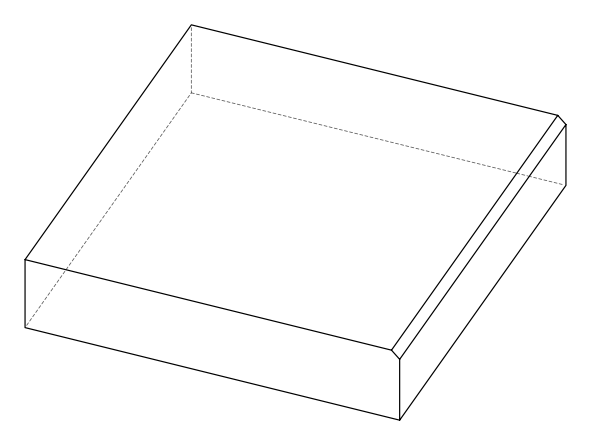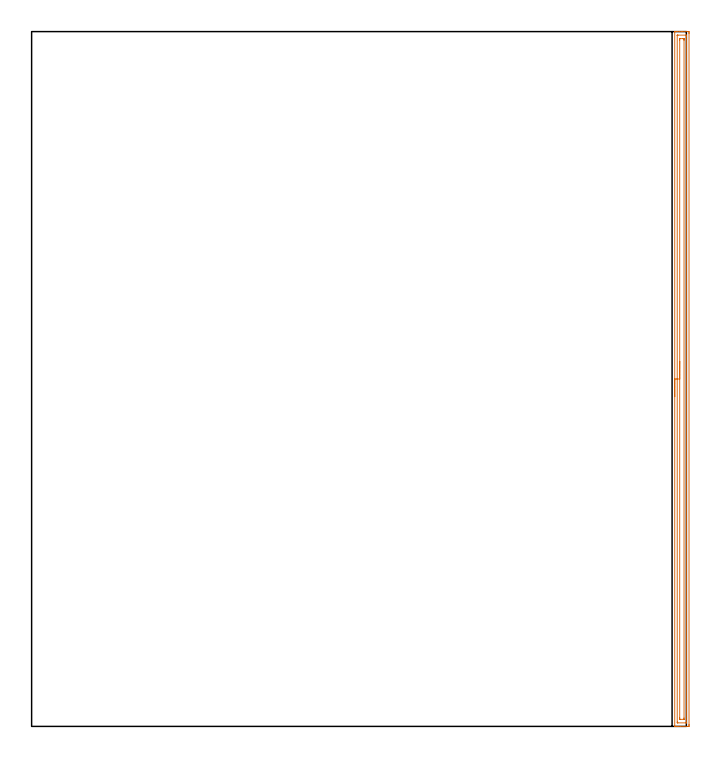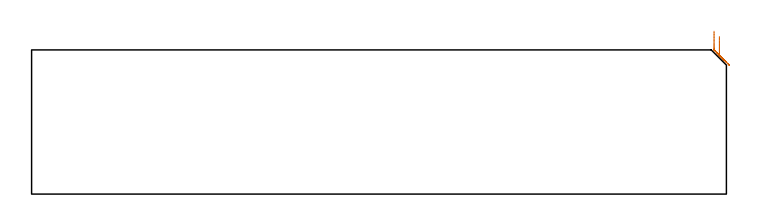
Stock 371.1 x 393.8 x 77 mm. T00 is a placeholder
(PLAN: 1 operations, 0 tool changes, 9.7 min)
(1 AREA_MILL | FG_CHAMFER_SURFACE | UGT0205_001 | 9.67 min | 12919 mm3)
(TOOL UGT0205_001 | Chamfer Mill 20 x 3 x 45 deg. | D20 FL50 Z2)
(OP 1 AREA_MILL)
G17 G21 G94 G90
T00 M6
G54
G17 G0 G90 X364.5 Y186.9 S1061 M3
G43 Z87. H0
G94 G1 Y186.938 Z86.128 F250.
Y187.052 Z85.263
Y187.241 Z84.412
Y187.503 Z83.58
Y187.837 Z82.774
Y188.24 Z82.
Y188.709 Z81.264
Y189.24 Z80.572
Y189.829 Z79.929
Y190.472 Z79.34
Y191.164 Z78.808
Y191.9 Z78.34
Y192.674 Z77.937
Y193.48 Z77.603
Y194.312 Z77.341
Y195.164 Z77.152
Y196.028 Z77.038
Y196.9 Z77.
Y393.618
X364.503 Y393.79 Z76.988
X364.526 Y393.793 Z76.966
X364.915 Y393.8 Z76.585
X365.171 Z76.329
X365.894 Z75.602
X367.14 Z74.357
X368.548 Z72.948
X371.83 Z69.667
X372.092 Y393.797 Z69.405
X372.592 Y393.791 Z68.906
X372.595 Y393.678 Z68.903
X372.599 Y393.171 Z68.901
X372.6 Y392.658 Z68.9
Y1.011
X372.599 Y0.63 Z68.901
X372.595 Y0.122 Z68.903
X372.592 Y0.009 Z68.906
X372.092 Y0. Z69.405
X367.664 Z73.83
X366.255 Z75.242
X365.894 Z75.602
X365.171 Z76.329
X364.915 Z76.585
X364.527 Z76.964
X364.503 Y0.009 Z76.988
X364.5 Y0.182 Z77.
Y196.9
X365.914 Z75.586
Y391.6
X365.915 Y391.71 Z75.585
X365.918 Y391.763 Z75.582
X365.92 Y391.783 Z75.58
X365.952 Y391.79 Z75.548
X366.366 Y391.799 Z75.134
X370.793 Z70.707
X371.053 Y391.795 Z70.447
X371.172 Y391.79 Z70.328
X371.185 Y391.404 Z70.315
X371.186 Y391.382 Z70.314
Y2.2
X371.185 Y2.09 Z70.315
X371.182 Y2.037 Z70.318
X371.18 Y2.017 Z70.32
X371.148 Y2.01 Z70.352
X370.733 Y2.001 Z70.767
X366.307 Z75.193
X366.047 Y2.005 Z75.453
X365.928 Y2.01 Z75.572
X365.915 Y2.396 Z75.585
X365.914 Y2.418 Z75.586
Y196.9
X367.328 Z74.172
X367.329 Y389.039 Z74.171
X367.332 Y389.594 Z74.168
X367.335 Y389.761 Z74.165
X367.343 Y389.79 Z74.157
X367.392 Y389.795 Z74.108
X367.461 Y389.799 Z74.039
X367.664 Y389.8 Z73.836
X369.231 Z72.269
X369.435 Y389.798 Z72.065
X369.639 Y389.794 Z71.861
X369.765 Y389.788 Z71.735
X369.768 Y389.707 Z71.732
X369.77 Y389.594 Z71.73
X369.771 Y389.255 Z71.729
X369.772 Y388.7 Z71.728
X369.771 Y4.761 Z71.729
X369.768 Y4.206 Z71.732
X369.764 Y4.039 Z71.736
X369.757 Y4.01 Z71.743
X369.707 Y4.005 Z71.793
X369.639 Y4.001 Z71.861
X369.435 Y4. Z72.065
X367.869 Z73.631
X367.664 Y4.002 Z73.836
X367.461 Y4.006 Z74.039
X367.335 Y4.013 Z74.165
X367.332 Y4.093 Z74.168
X367.33 Y4.206 Z74.17
X367.329 Y4.545 Z74.171
X367.328 Y5.1 Z74.172
Y196.9
Y197.772 Z74.21
Y198.637 Z74.323
Y199.488 Z74.512
Y200.32 Z74.775
Y201.126 Z75.108
Y201.9 Z75.511
Y202.636 Z75.98
Y203.328 Z76.511
Y203.971 Z77.1
Y204.56 Z77.744
Y205.092 Z78.436
Y205.56 Z79.172
Y205.963 Z79.945
Y206.297 Z80.751
Y206.559 Z81.583
Y206.748 Z82.435
Y206.862 Z83.3
Y206.9 Z84.172
G0 Z87.
M5
M2
